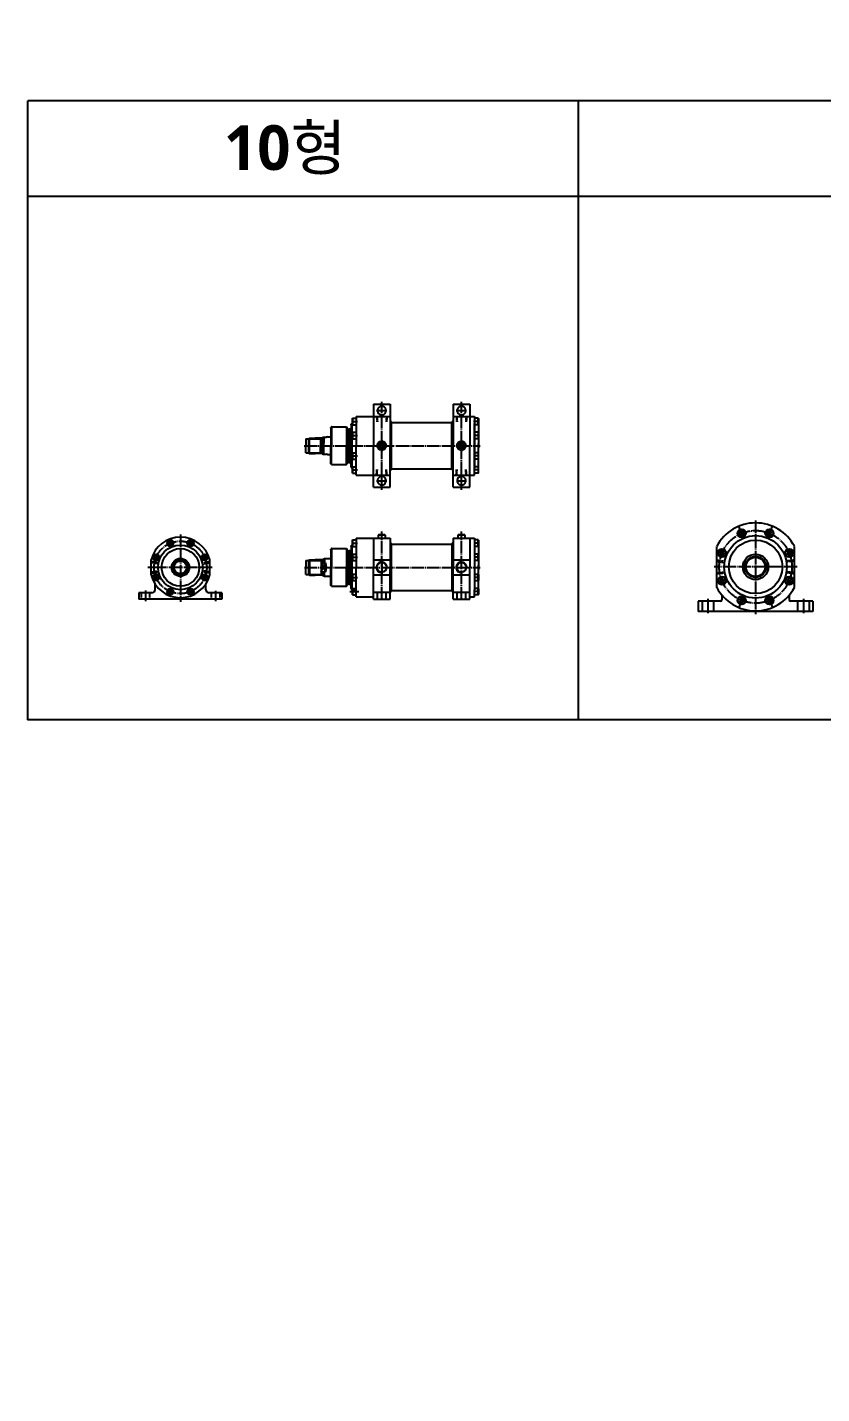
# Model space of a CAD drawing. Extents: x 0 to 5058, y -1057 to 1388.
# Drawn here: x 0 to 1246, y -1057 to 1086 of the extents above; entities that cross this region are included whole.
import ezdxf

# ---------------------------------------------------------------- set-up
doc = ezdxf.new("R2010")
doc.units = 0
doc.header["$PDMODE"] = 1
for name, pattern in [('CENTER', [24, 20, -1.5, 1, -1.5]), ('HIDDEN', [5, 3.5, -1.5]), ('HIDDENX2', [0.75, 0.5, -0.25])]:
    doc.linetypes.add(name, pattern=pattern)
doc.layers.get('0').update_dxf_attribs({"linetype": 'CONTINUOUS'})
doc.layers.get('DEFPOINTS').update_dxf_attribs({"linetype": 'CONTINUOUS'})
for name, color, linetype in [('1', 3, 'CONTINUOUS'), ('5', 7, 'CONTINUOUS'), ('HIDDEN', 2, 'HIDDEN'), ('ML', 3, 'CONTINUOUS')]:
    doc.layers.add(name, color=color, linetype=linetype)
doc.styles.add('문자', font='romans.shx')

msp = doc.modelspace()

# ---------------------------------------------------------------- linework, layer by layer
for p, q in [((5058.1, 971), (0.8, 971)), ((0.8, 0), (0.8, 971)), ((864.6, 0), (864.6, 971)), ((2782.6, 821), (0.8, 821)), ((5058.1, 0), (0, 0))]:
    msp.add_line(p, q)
at = {"layer": '1'}
for p, q in [((1123.1, 293.4), (1122.4, 295)), ((1166.6, 291.1), (1167.3, 292.7))]:
    msp.add_line(p, q, dxfattribs=at)
for points in [[(1122.4, 295), (1119, 295.6), (1116.8, 292.9), (1118.1, 289.6), (1121.5, 289.1), (1123.7, 291.8)], [(1167.3, 292.7), (1165.3, 295.5), (1161.8, 295.1), (1160.4, 292), (1162.5, 289.2), (1165.9, 289.5)], [(1089, 264.9), (1086.2, 262.9), (1086.6, 259.4), (1089.8, 258), (1092.6, 260.1), (1092.2, 263.5)], [(1197.4, 259.3), (1198, 262.7), (1195.3, 264.9), (1192, 263.7), (1191.5, 260.2), (1194.2, 258.1)], [(1086.7, 220), (1086.2, 216.6), (1088.9, 214.4), (1092.1, 215.7), (1092.6, 219.1), (1089.9, 221.3)], [(1195.1, 214.4), (1197.9, 216.4), (1197.5, 219.9), (1194.4, 221.3), (1191.6, 219.3), (1191.9, 215.8)], [(1116.8, 186.6), (1118.8, 183.8), (1122.3, 184.2), (1123.7, 187.4), (1121.7, 190.2), (1118.2, 189.8)], [(1161.7, 184.3), (1165.1, 183.8), (1167.3, 186.5), (1166.1, 189.7), (1162.6, 190.2), (1160.5, 187.5)]]:
    msp.add_lwpolyline(points, close=True, dxfattribs=at)
for centre, radius in [((1120.3, 292.3), 6.5), ((1120.3, 292.3), 6), ((1163.9, 292.3), 6.5), ((1163.9, 292.3), 6), ((1089.4, 261.5), 6.5), ((1089.4, 261.5), 6), ((1194.7, 261.5), 6.5), ((1194.7, 261.5), 6), ((1089.4, 217.9), 6.5), ((1089.4, 217.9), 6), ((1194.7, 217.9), 6.5), ((1194.7, 217.9), 6), ((1120.3, 187), 6.5), ((1120.3, 187), 6), ((1163.9, 187), 6.5), ((1163.9, 187), 6)]:
    msp.add_circle(centre, radius, dxfattribs=at)
at = {"layer": '5'}
msp.add_point((641.6, -1057.4), dxfattribs=at)
at = {"layer": 'DEFPOINTS', "color": 0, "linetype": 'ByBlock'}
for p in [(568.8, 477.3), (568.8, 475.8), (515.8, 284.9), (1197.4, 280.8), (570.8, 275.4), (1091, 239.7), (462.8, 227.9), (476.4, 209.4), (665.8, 202.4), (1086.7, 198.5), (175.1, 188.9), (555.8, 188.9), (568.8, 189.9), (568.8, 188.9), (667.8, 189.9), (680.8, 188.9), (693.8, 189.9), (1052.1, 169.7)]:
    msp.add_point(p, dxfattribs=at)
at = {"layer": 'HIDDEN', "color": 2, "linetype": 'HIDDENX2'}
for p, q in [((547.6, 475.8), (548.3, 467.3)), ((548.4, 475.8), (549, 467.3)), ((563.2, 475.8), (562.5, 467.3)), ((563.9, 475.8), (563.3, 467.3)), ((672.6, 475.8), (673.3, 467.3)), ((673.4, 475.8), (674, 467.3)), ((688.2, 475.8), (687.5, 467.3)), ((688.9, 475.8), (688.3, 467.3)), ((547.6, 383.8), (548.3, 392.3)), ((548.4, 383.8), (549, 392.3)), ((563.2, 383.8), (562.5, 392.3)), ((563.9, 383.8), (563.3, 392.3)), ((672.6, 383.8), (673.3, 392.3)), ((673.4, 383.8), (674, 392.3)), ((688.2, 383.8), (687.5, 392.3)), ((688.9, 383.8), (688.3, 392.3)), ((203.5, 246.4), (194.1, 248.3)), ((203.5, 244.6), (194.1, 246.4)), ((276.9, 246.4), (286.1, 248.3)), ((276.9, 244.6), (286.1, 246.4)), ((1081.1, 250.3), (1093.9, 248.9)), ((1081.1, 248.1), (1093.1, 246.8)), ((1203.1, 250.2), (1191.1, 248.9)), ((1203.2, 248.9), (1191.3, 247.7)), ((194.1, 231.4), (203.5, 233.3)), ((194.1, 229.6), (203.5, 231.4)), ((286.1, 231.5), (276.9, 233.3)), ((286.1, 229.6), (276.9, 231.4)), ((1081.1, 230.3), (1094, 231.7)), ((1081.1, 229.1), (1093.9, 230.4)), ((1203.1, 229.2), (1190.8, 230.4)), ((1203.2, 230.4), (1191, 231.7)), ((178.3, 198.9), (178.3, 188.9)), ((191.8, 198.9), (191.8, 188.9)), ((288.3, 198.9), (288.3, 188.9)), ((301.8, 198.9), (301.8, 188.9)), ((549, 188.9), (549, 199.9)), ((562.5, 188.9), (562.5, 199.9)), ((674, 188.9), (674, 199.9)), ((687.5, 188.9), (687.5, 199.9)), ((1058.1, 185.7), (1058.1, 169.7)), ((1076.1, 185.7), (1076.1, 169.7)), ((1208.1, 185.7), (1208.1, 169.7)), ((1226.1, 185.7), (1226.1, 169.7))]:
    msp.add_line(p, q, dxfattribs=at)
at = {"layer": 'ML'}
for p, q in [((542.8, 494.8), (542.8, 429.8)), ((542.8, 494.8), (568.8, 494.8)), ((568.8, 494.8), (568.8, 429.8)), ((667.8, 494.8), (667.8, 429.8)), ((667.8, 494.8), (693.8, 494.8)), ((693.8, 494.8), (693.8, 429.8)), ((510.2, 472.8), (509.8, 472.4)), ((509.8, 472.4), (509.8, 463.2)), ((510.2, 462.8), (510.2, 472.8)), ((510.2, 472.8), (515.8, 472.8)), ((515.8, 475.8), (515.8, 429.8)), ((515.8, 475.8), (568.8, 475.8)), ((542.8, 478.8), (542.8, 429.8)), ((667.8, 475.8), (701.3, 475.8)), ((701.3, 475.8), (701.3, 465.8)), ((706.9, 472.8), (701.3, 472.8)), ((706.9, 472.8), (701.8, 472.8)), ((706.9, 462.8), (706.9, 472.8)), ((706.9, 472.8), (707.3, 472.4)), ((707.3, 472.4), (707.3, 463.2)), ((476.8, 459.3), (475.8, 458.3)), ((475.8, 458.3), (475.8, 429.8)), ((475.8, 457.3), (475.8, 458.3)), ((476.8, 459.3), (476.8, 429.8)), ((476.8, 459.3), (499.8, 459.3)), ((477.8, 459.3), (476.8, 459.3)), ((499.8, 459.3), (500.8, 459.3)), ((500.8, 459.3), (500.8, 429.8)), ((500.8, 459.3), (501.8, 458.3)), ((501.8, 457.3), (501.8, 458.3)), ((501.8, 457.3), (501.8, 429.8)), ((501.8, 455.8), (504.8, 456.3)), ((504.8, 456.3), (504.8, 429.8)), ((504.8, 456.3), (507.8, 456.3)), ((504.8, 456.3), (507.8, 456.3)), ((507.8, 463.8), (508.8, 464.8)), ((507.8, 462.8), (507.8, 463.8)), ((507.8, 462.8), (507.8, 429.8)), ((508.8, 464.8), (508.8, 394.8)), ((509.8, 464.8), (508.8, 464.8)), ((508.8, 394.8), (508.8, 464.8)), ((509.8, 463.2), (510.2, 462.8)), ((510.2, 450.8), (509.8, 450.4)), ((509.8, 450.4), (509.8, 441.2)), ((510.2, 462.8), (515.8, 462.8)), ((510.2, 440.8), (510.2, 450.8)), ((510.2, 450.8), (515.8, 450.8)), ((568.8, 468.8), (570.8, 466.3)), ((570.8, 466.3), (665.8, 466.3)), ((570.8, 466.3), (570.8, 393.3)), ((570.8, 393.3), (570.8, 466.3)), ((667.8, 468.8), (665.8, 466.3)), ((665.8, 466.3), (665.8, 393.3)), ((665.8, 393.3), (665.8, 466.3)), ((701.3, 465.8), (701.3, 464.8)), ((701.3, 464.8), (701.3, 394.8)), ((701.3, 394.8), (701.3, 464.8)), ((706.9, 462.8), (701.3, 462.8)), ((706.9, 450.8), (701.3, 450.8)), ((706.9, 450.8), (701.3, 450.8)), ((706.9, 462.8), (701.8, 462.8)), ((706.9, 450.8), (701.8, 450.8)), ((706.9, 450.8), (701.8, 450.8)), ((706.9, 462.8), (707.3, 463.2)), ((706.9, 450.8), (706.9, 440.8)), ((706.9, 450.8), (706.9, 440.8)), ((706.9, 450.8), (707.3, 450.4)), ((706.9, 450.8), (707.3, 450.4)), ((707.8, 464.8), (707.3, 464.8)), ((707.3, 441.2), (707.3, 450.4)), ((707.3, 441.2), (707.3, 450.4)), ((707.8, 464.8), (707.8, 426.4)), ((707.8, 464.8), (707.8, 426.4)), ((436.8, 440.8), (440.8, 440.8)), ((436.8, 440.8), (436.8, 429.8)), ((436.8, 418.8), (436.8, 429.8)), ((440.8, 440.8), (441.8, 441.8)), ((440.8, 440.8), (440.8, 418.8)), ((441.8, 441.8), (451.3, 441.8)), ((441.8, 441.8), (441.8, 417.8)), ((462.8, 441.8), (451.3, 441.8)), ((462.8, 441.8), (451.3, 441.8)), ((459.8, 441.8), (459.8, 429.8)), ((459.8, 417.8), (459.8, 429.8)), ((462.8, 442.6), (463.7, 443.2)), ((462.8, 442.6), (462.8, 429.8)), ((462.8, 417.8), (462.8, 429.8)), ((462.8, 416.9), (462.8, 429.8)), ((463.7, 443.2), (469.3, 443.2)), ((464.8, 443.2), (464.8, 433.9)), ((464.8, 425.7), (464.8, 433.9)), ((470.9, 443.8), (469.3, 443.2)), ((470.9, 443.8), (475.8, 443.8)), ((475.8, 443.8), (475.8, 415.8)), ((475.8, 401.3), (475.8, 429.8)), ((475.8, 401.3), (475.8, 429.8)), ((476.8, 400.3), (476.8, 429.8)), ((476.8, 400.3), (476.8, 429.8)), ((500.8, 400.3), (500.8, 429.8)), ((500.8, 400.3), (500.8, 429.8)), ((501.8, 402.3), (501.8, 429.8)), ((501.8, 402.3), (501.8, 429.8)), ((504.8, 403.3), (504.8, 429.8)), ((504.8, 403.3), (504.8, 429.8)), ((507.8, 396.8), (507.8, 429.8)), ((507.8, 396.8), (507.8, 429.8)), ((509.8, 441.2), (510.2, 440.8)), ((510.2, 440.8), (515.8, 440.8)), ((515.8, 383.8), (515.8, 429.8)), ((515.8, 383.8), (515.8, 429.8)), ((542.8, 380.8), (542.8, 429.8)), ((542.8, 380.8), (542.8, 429.8)), ((542.8, 364.8), (542.8, 429.8)), ((558.3, 431.2), (558.3, 428.3)), ((568.8, 380.8), (568.8, 429.8)), ((568.8, 364.8), (568.8, 429.8)), ((667.8, 380.8), (667.8, 429.8)), ((667.8, 364.8), (667.8, 429.8)), ((683.3, 431.2), (683.3, 428.3)), ((693.8, 380.8), (693.8, 429.8)), ((693.8, 364.8), (693.8, 429.8)), ((706.9, 440.8), (701.3, 440.8)), ((706.9, 440.8), (701.3, 440.8)), ((706.9, 440.8), (701.8, 440.8)), ((706.9, 440.8), (701.8, 440.8)), ((706.9, 440.8), (707.3, 441.2)), ((706.9, 440.8), (707.3, 441.2)), ((707.8, 394.8), (707.8, 433.1)), ((707.8, 394.8), (707.8, 433.1)), ((436.8, 418.8), (440.8, 418.8)), ((440.8, 418.8), (441.8, 417.8)), ((441.8, 417.8), (451.3, 417.8)), ((462.8, 417.8), (451.3, 417.8)), ((462.8, 417.8), (451.3, 417.8)), ((462.8, 416.9), (463.7, 416.4)), ((463.7, 416.4), (469.3, 416.4)), ((464.8, 416.4), (464.8, 425.7)), ((470.9, 415.8), (469.3, 416.4)), ((470.9, 415.8), (475.8, 415.8)), ((510.2, 418.8), (509.8, 418.4)), ((509.8, 418.4), (509.8, 409.2)), ((509.8, 409.2), (510.2, 408.8)), ((510.2, 408.8), (510.2, 418.8)), ((510.2, 418.8), (515.8, 418.8)), ((510.2, 408.8), (515.8, 408.8)), ((706.9, 418.8), (701.3, 418.8)), ((706.9, 418.8), (701.3, 418.8)), ((706.9, 408.8), (701.3, 408.8)), ((706.9, 408.8), (701.3, 408.8)), ((706.9, 418.8), (701.8, 418.8)), ((706.9, 418.8), (701.8, 418.8)), ((706.9, 408.8), (701.8, 408.8)), ((706.9, 408.8), (701.8, 408.8)), ((706.9, 418.8), (706.9, 408.8)), ((706.9, 418.8), (706.9, 408.8)), ((706.9, 418.8), (707.3, 418.4)), ((706.9, 418.8), (707.3, 418.4)), ((706.9, 408.8), (707.3, 409.2)), ((706.9, 408.8), (707.3, 409.2)), ((707.3, 409.2), (707.3, 418.4)), ((707.3, 409.2), (707.3, 418.4)), ((475.8, 402.3), (475.8, 401.3)), ((475.8, 402.3), (475.8, 401.3)), ((476.8, 400.3), (475.8, 401.3)), ((476.8, 400.3), (475.8, 401.3)), ((476.8, 400.3), (499.8, 400.3)), ((477.8, 400.3), (476.8, 400.3)), ((476.8, 400.3), (499.8, 400.3)), ((477.8, 400.3), (476.8, 400.3)), ((499.8, 400.3), (500.8, 400.3)), ((499.8, 400.3), (500.8, 400.3)), ((500.8, 400.3), (501.8, 401.3)), ((500.8, 400.3), (501.8, 401.3)), ((501.8, 403.8), (504.8, 403.3)), ((501.8, 403.8), (504.8, 403.3)), ((501.8, 402.3), (501.8, 401.3)), ((501.8, 402.3), (501.8, 401.3)), ((504.8, 403.3), (507.8, 403.3)), ((504.8, 403.3), (507.8, 403.3)), ((504.8, 403.3), (507.8, 403.3)), ((504.8, 403.3), (507.8, 403.3)), ((507.8, 396.8), (507.8, 395.8)), ((507.8, 396.8), (507.8, 395.8)), ((507.8, 395.8), (507.8, 395.8)), ((507.8, 395.8), (508.8, 394.8)), ((507.8, 395.8), (508.8, 394.8)), ((509.8, 394.8), (508.8, 394.8)), ((508.8, 394.8), (508.8, 394.8)), ((509.8, 394.8), (508.8, 394.8)), ((510.2, 396.8), (509.8, 396.4)), ((509.8, 396.4), (510.2, 396.8)), ((509.8, 387.2), (509.8, 396.4)), ((509.8, 387.2), (509.8, 396.4)), ((510.2, 386.8), (509.8, 387.2)), ((510.2, 386.8), (509.8, 387.2)), ((510.2, 396.8), (510.2, 386.8)), ((510.2, 396.8), (515.8, 396.8)), ((510.2, 396.8), (510.2, 386.8)), ((510.2, 396.8), (515.8, 396.8)), ((510.2, 386.8), (515.8, 386.8)), ((510.2, 386.8), (515.8, 386.8)), ((570.8, 393.3), (568.8, 390.8)), ((568.8, 390.8), (570.8, 393.3)), ((570.8, 393.3), (665.8, 393.3)), ((570.8, 393.3), (665.8, 393.3)), ((665.8, 393.3), (667.8, 390.8)), ((667.8, 390.8), (665.8, 393.3)), ((706.9, 396.8), (701.3, 396.8)), ((706.9, 396.8), (701.3, 396.8)), ((701.3, 393.8), (701.3, 394.8)), ((701.3, 393.8), (701.3, 394.8)), ((701.3, 383.8), (701.3, 393.8)), ((706.9, 386.8), (701.3, 386.8)), ((706.9, 386.8), (701.3, 386.8)), ((706.9, 396.8), (701.8, 396.8)), ((706.9, 396.8), (701.8, 396.8)), ((706.9, 386.8), (701.8, 386.8)), ((706.9, 386.8), (701.8, 386.8)), ((706.9, 396.8), (706.9, 386.8)), ((706.9, 396.8), (707.3, 396.4)), ((706.9, 396.8), (706.9, 386.8)), ((706.9, 396.8), (707.3, 396.4)), ((706.9, 386.8), (707.3, 387.2)), ((706.9, 386.8), (707.3, 387.2)), ((707.3, 387.2), (707.3, 396.4)), ((707.3, 387.2), (707.3, 396.4)), ((707.8, 394.8), (707.3, 394.8)), ((707.8, 394.8), (707.3, 394.8)), ((515.8, 383.8), (568.8, 383.8)), ((542.8, 364.8), (568.8, 364.8)), ((667.8, 383.8), (701.3, 383.8)), ((667.8, 364.8), (693.8, 364.8)), ((510.2, 281.9), (509.8, 281.5)), ((509.8, 281.5), (509.8, 272.3)), ((510.2, 281.9), (515.8, 281.9)), ((510.2, 271.9), (510.2, 281.9)), ((515.8, 284.9), (515.8, 238.9)), ((515.8, 284.9), (568.8, 284.9)), ((542.8, 284.9), (542.8, 238.9)), ((542.8, 284.9), (542.8, 238.9)), ((550.7, 289.9), (550.3, 289.5)), ((561.3, 289.5), (550.3, 289.5)), ((550.3, 289.5), (550.3, 284.9)), ((560.9, 289.9), (550.7, 289.9)), ((560.9, 289.9), (561.3, 289.5)), ((561.3, 289.5), (561.3, 284.9)), ((568.8, 284.9), (568.8, 238.9)), ((667.8, 284.9), (667.8, 238.9)), ((667.8, 284.9), (701.3, 284.9)), ((675.7, 289.9), (675.3, 289.5)), ((686.3, 289.5), (675.3, 289.5)), ((675.3, 289.5), (675.3, 284.9)), ((685.9, 289.9), (675.7, 289.9)), ((685.9, 289.9), (686.3, 289.5)), ((686.3, 289.5), (686.3, 284.9)), ((693.8, 284.9), (693.8, 238.9)), ((701.3, 284.9), (701.3, 274.9)), ((706.9, 281.9), (701.3, 281.9)), ((706.9, 281.9), (707.3, 281.5)), ((706.9, 271.9), (706.9, 281.9)), ((707.3, 281.5), (707.3, 272.3)), ((476.8, 268.4), (475.8, 267.4)), ((475.8, 267.4), (475.8, 238.9)), ((475.8, 266.4), (475.8, 267.4)), ((476.8, 268.4), (499.8, 268.4)), ((477.8, 268.4), (476.8, 268.4)), ((476.8, 268.4), (476.8, 238.9)), ((499.8, 268.4), (500.8, 268.4)), ((500.8, 268.4), (501.8, 267.4)), ((500.8, 268.4), (500.8, 238.9)), ((501.8, 266.4), (501.8, 267.4)), ((501.8, 266.4), (501.8, 238.9)), ((501.8, 264.9), (504.8, 265.4)), ((504.8, 265.4), (507.8, 265.4)), ((504.8, 265.4), (507.8, 265.4)), ((504.8, 265.4), (504.8, 238.9)), ((507.8, 272.9), (508.8, 273.9)), ((507.8, 271.9), (507.8, 272.9)), ((507.8, 271.9), (507.8, 238.9)), ((509.8, 273.9), (508.8, 273.9)), ((508.8, 273.9), (508.8, 203.9)), ((509.8, 272.3), (510.2, 271.9)), ((510.2, 259.7), (509.8, 259.3)), ((509.8, 259.3), (509.8, 250.1)), ((510.2, 271.9), (515.8, 271.9)), ((510.2, 249.7), (510.2, 259.7)), ((510.2, 259.7), (515.8, 259.7)), ((568.8, 277.9), (570.8, 275.4)), ((570.8, 275.4), (570.8, 202.4)), ((570.8, 275.4), (665.8, 275.4)), ((667.8, 277.9), (665.8, 275.4)), ((665.8, 275.4), (665.8, 202.4)), ((701.3, 274.9), (701.3, 273.9)), ((701.3, 273.9), (701.3, 203.9)), ((706.9, 271.9), (701.3, 271.9)), ((706.9, 259.9), (701.3, 259.9)), ((706.9, 271.9), (701.8, 271.9)), ((706.9, 259.9), (701.8, 259.9)), ((706.9, 271.9), (707.3, 272.3)), ((706.9, 249.9), (706.9, 259.9)), ((706.9, 259.9), (707.3, 259.5)), ((707.8, 273.9), (707.3, 273.9)), ((707.3, 259.5), (707.3, 250.3)), ((707.8, 273.9), (707.8, 235.6)), ((1081.1, 207.4), (1081.1, 271.9)), ((1203.1, 207.4), (1203.1, 271.9)), ((194.1, 227.1), (194.1, 250.8)), ((227.6, 245.2), (227.6, 232.6)), ((252.6, 245.2), (252.6, 232.6)), ((286.1, 227.1), (286.1, 250.8)), ((436.8, 249.9), (440.8, 249.9)), ((436.8, 249.9), (436.8, 238.9)), ((436.8, 227.9), (436.8, 238.9)), ((440.8, 249.9), (442.5, 250.9)), ((440.8, 249.9), (440.8, 227.9)), ((442.5, 250.9), (451.3, 250.9)), ((442.5, 250.9), (442.5, 226.9)), ((462.8, 250.9), (451.3, 250.9)), ((462.8, 250.9), (451.3, 250.9)), ((460.6, 250.9), (460.6, 227.9)), ((460.6, 246.1), (467.5, 246.1)), ((462.8, 251.2), (465.8, 252.9)), ((462.8, 250.9), (462.8, 251.2)), ((462.8, 250.9), (462.8, 246.1)), ((465.8, 252.9), (465.8, 246.1)), ((465.8, 252.9), (475.8, 252.9)), ((467.5, 246.1), (467.5, 231.8)), ((475.8, 210.4), (475.8, 238.9)), ((476.8, 209.4), (476.8, 238.9)), ((500.8, 209.4), (500.8, 238.9)), ((501.8, 211.4), (501.8, 238.9)), ((504.8, 212.4), (504.8, 238.9)), ((507.8, 205.9), (507.8, 238.9)), ((509.8, 250.1), (510.2, 249.7)), ((510.2, 249.7), (515.8, 249.7)), ((515.8, 192.9), (515.8, 238.9)), ((542.8, 250.8), (568.8, 250.8)), ((542.8, 188.9), (542.8, 238.9)), ((568.8, 188.9), (568.8, 238.9)), ((667.8, 250.8), (693.8, 250.8)), ((667.8, 188.9), (667.8, 238.9)), ((693.8, 188.9), (693.8, 238.9)), ((706.9, 249.9), (701.3, 249.9)), ((706.9, 249.9), (701.8, 249.9)), ((706.9, 249.9), (707.3, 250.3)), ((707.8, 203.9), (707.8, 242.3)), ((1123.6, 247.3), (1123.6, 232.1)), ((1160.6, 247.3), (1160.6, 232.1)), ((436.8, 227.9), (440.8, 227.9)), ((440.8, 227.9), (442.5, 226.9)), ((442.5, 226.9), (451.3, 226.9)), ((462.8, 226.9), (451.3, 226.9)), ((462.8, 226.9), (451.3, 226.9)), ((460.6, 231.8), (467.5, 231.8)), ((460.6, 227.9), (460.6, 226.9)), ((462.8, 226.9), (462.8, 231.8)), ((462.8, 226.9), (462.8, 226.7)), ((462.8, 226.7), (465.8, 224.9)), ((465.8, 229.8), (465.8, 231.8)), ((465.8, 224.9), (465.8, 229.8)), ((465.8, 224.9), (465.8, 229.8)), ((465.8, 224.9), (475.8, 224.9)), ((465.8, 224.9), (475.8, 224.9)), ((510.2, 228.2), (509.8, 227.8)), ((509.8, 227.8), (509.8, 218.6)), ((509.8, 218.6), (510.2, 218.2)), ((510.2, 218.2), (510.2, 228.2)), ((510.2, 228.2), (515.8, 228.2)), ((510.2, 218.2), (515.8, 218.2)), ((542.8, 227.1), (568.8, 227.1)), ((667.8, 227.1), (693.8, 227.1)), ((706.9, 227.9), (701.3, 227.9)), ((706.9, 217.9), (701.3, 217.9)), ((706.9, 227.9), (701.8, 227.9)), ((706.9, 217.9), (701.8, 217.9)), ((706.9, 217.9), (706.9, 227.9)), ((706.9, 227.9), (707.3, 227.5)), ((706.9, 217.9), (707.3, 218.3)), ((707.3, 227.5), (707.3, 218.3)), ((175.1, 198.9), (175.1, 188.9)), ((195.3, 198.9), (175.1, 198.9)), ((200.3, 203.9), (200.3, 213.1)), ((279.9, 203.9), (279.9, 213.1)), ((305.1, 198.9), (284.9, 198.9)), ((305.1, 198.9), (305.1, 188.9)), ((475.8, 211.4), (475.8, 210.4)), ((476.8, 209.4), (475.8, 210.4)), ((476.8, 209.4), (499.8, 209.4)), ((477.8, 209.4), (476.8, 209.4)), ((499.8, 209.4), (500.8, 209.4)), ((500.8, 209.4), (501.8, 210.4)), ((501.8, 212.9), (504.8, 212.4)), ((501.8, 211.4), (501.8, 210.4)), ((504.8, 212.4), (507.8, 212.4)), ((504.8, 212.4), (507.8, 212.4)), ((507.8, 205.9), (507.8, 204.9)), ((507.8, 204.9), (507.8, 204.9)), ((507.8, 204.9), (508.8, 203.9)), ((509.8, 203.9), (508.8, 203.9)), ((508.8, 203.9), (508.8, 203.9)), ((510.2, 205.9), (509.8, 205.5)), ((509.8, 196.3), (509.8, 205.5)), ((509.8, 203.9), (515.8, 203.9)), ((510.2, 195.9), (509.8, 196.3)), ((510.2, 205.9), (515.8, 205.9)), ((510.2, 205.9), (510.2, 195.9)), ((510.2, 195.9), (515.8, 195.9)), ((515.8, 192.9), (542.8, 192.9)), ((542.8, 199.9), (568.8, 199.9)), ((570.8, 202.4), (568.8, 199.9)), ((570.8, 202.4), (665.8, 202.4)), ((665.8, 202.4), (667.8, 199.9)), ((667.8, 199.9), (693.8, 199.9)), ((693.8, 192.9), (701.3, 192.9)), ((706.9, 205.9), (701.3, 205.9)), ((701.3, 202.9), (701.3, 203.9)), ((701.3, 192.9), (701.3, 202.9)), ((706.9, 195.9), (701.3, 195.9)), ((706.9, 205.9), (701.8, 205.9)), ((706.9, 195.9), (701.8, 195.9)), ((706.9, 195.9), (706.9, 205.9)), ((706.9, 205.9), (707.3, 205.5)), ((706.9, 195.9), (707.3, 196.3)), ((707.3, 205.5), (707.3, 196.3)), ((707.8, 203.9), (707.3, 203.9)), ((1089.4, 195.1), (1089.4, 188.2)), ((1194.7, 195.1), (1194.7, 188.2)), ((305.1, 188.9), (175.1, 188.9)), ((542.8, 188.9), (568.8, 188.9)), ((667.8, 188.9), (693.8, 188.9)), ((1052.1, 185.7), (1052.1, 169.7)), ((1086.9, 185.7), (1052.1, 185.7)), ((1232.1, 185.7), (1197.2, 185.7)), ((1232.1, 185.7), (1232.1, 169.7)), ((1232.1, 169.7), (1052.1, 169.7))]:
    msp.add_line(p, q, dxfattribs=at)
at = {"layer": 'ML', "color": 1, "linetype": 'CENTER'}
for p, q in [((555.8, 360.8), (555.8, 498.8)), ((680.8, 360.8), (680.8, 498.8)), ((547.5, 484.8), (563.9, 484.8)), ((672.7, 484.8), (688.9, 484.8)), ((508.7, 467.8), (517.9, 467.8)), ((708.9, 467.8), (699.9, 467.8)), ((434.2, 429.8), (481.7, 429.8)), ((434.6, 429.8), (710.2, 429.8)), ((508.7, 445.8), (517.9, 445.8)), ((555.8, 438.3), (555.8, 421.3)), ((555.8, 421.3), (555.8, 438.3)), ((680.8, 438.3), (680.8, 421.3)), ((680.8, 421.3), (680.8, 438.3)), ((680.8, 422.8), (680.8, 436.8)), ((708.2, 445.8), (700.2, 445.8)), ((508.7, 413.8), (517.9, 413.8)), ((708.2, 413.8), (700.2, 413.8)), ((508.7, 391.8), (517.9, 391.8)), ((508.7, 391.8), (517.9, 391.8)), ((708.2, 391.8), (700.2, 391.8)), ((547.8, 374.8), (563.8, 374.8)), ((673, 374.8), (688.7, 374.8)), ((1123.3, 284.9), (1115.7, 303.4)), ((1142.1, 312.7), (1142.1, 165.7)), ((1160.8, 284.9), (1168.5, 303.4)), ((226.7, 271.3), (221.9, 282.8)), ((240.1, 290.4), (240.1, 184.9)), ((253.5, 271.3), (258.3, 282.8)), ((555.8, 188.5), (555.8, 295.4)), ((680.8, 188.6), (680.8, 295.4)), ((508.7, 276.9), (517.9, 276.9)), ((708.4, 276.9), (700.2, 276.9)), ((1096.8, 258.4), (1081.6, 264.7)), ((1187.3, 258.4), (1203.1, 264.9)), ((290.1, 238.9), (189, 238.9)), ((207.8, 252.3), (196.2, 257.1)), ((272.4, 252.3), (284, 257.1)), ((434.5, 238.9), (710.2, 238.9)), ((508.7, 254.7), (517.9, 254.7)), ((555.8, 250.1), (555.8, 226.9)), ((708.4, 254.9), (700.2, 254.9)), ((1207.1, 239.7), (1077.1, 239.7)), ((207.8, 225.5), (196.2, 220.8)), ((272.4, 225.5), (284, 220.8)), ((508.7, 223.2), (517.9, 223.2)), ((708.4, 222.9), (700.2, 222.9)), ((1096.8, 220.9), (1081.6, 214.6)), ((1187.3, 220.9), (1203.1, 214.4)), ((185.1, 202.5), (185.1, 185.7)), ((226.7, 206.6), (221.9, 195.1)), ((253.5, 206.6), (258.3, 195.1)), ((295.1, 202), (295.1, 185.9)), ((505.8, 200.9), (519.8, 200.9)), ((555.8, 188.5), (555.8, 201.3)), ((708.4, 200.9), (700.2, 200.9)), ((1123.3, 194.4), (1115.7, 175.9)), ((1160.8, 194.4), (1168.5, 175.9)), ((1067.1, 189.7), (1067.1, 165.7)), ((1217.1, 189.7), (1217.1, 165.7))]:
    msp.add_line(p, q, dxfattribs=at)
at = {"layer": 'ML', "color": 7}
for p, q in [((440.8, 440.8), (459.8, 440.8)), ((459.8, 440.8), (461.4, 441.8)), ((440.8, 418.8), (459.8, 418.8)), ((459.8, 418.8), (461.4, 417.8)), ((459.8, 418.8), (461.4, 417.8)), ((440.8, 249.9), (460.6, 249.9)), ((460.6, 249.9), (462.3, 250.9)), ((460.6, 231.8), (467.5, 246.1)), ((460.6, 246.1), (467.5, 231.8)), ((440.8, 227.9), (460.6, 227.9)), ((460.6, 227.9), (462.3, 226.9))]:
    msp.add_line(p, q, dxfattribs=at)
at = {"layer": 'ML', "color": 4}
for p, q in [((1090.6, 264.2), (1089, 264.9)), ((1195.8, 258.7), (1197.4, 259.3)), ((1088.3, 220.7), (1086.7, 220)), ((1193.5, 215.1), (1195.1, 214.4)), ((1117.5, 188.2), (1116.8, 186.6)), ((1161.1, 185.9), (1161.8, 184.3))]:
    msp.add_line(p, q, dxfattribs=at)
at = {"layer": 'ML'}
for points in [[(558.3, 431.2), (555.8, 432.7), (553.3, 431.2), (553.3, 428.3), (555.8, 426.9), (558.3, 428.3)], [(558.3, 428.3), (555.8, 426.9), (553.3, 428.3), (553.3, 431.2), (555.8, 432.7), (558.3, 431.2)], [(683.3, 431.2), (680.8, 432.7), (678.3, 431.2), (678.3, 428.3), (680.8, 426.9), (683.3, 428.3)], [(683.3, 428.3), (680.8, 426.9), (678.3, 428.3), (678.3, 431.2), (680.8, 432.7), (683.3, 431.2)], [(222.5, 274.8), (225.4, 274.4), (227.2, 276.7), (226.1, 279.3), (223.2, 279.7), (221.4, 277.4)], [(227.2, 276.7), (225.4, 274.4), (222.5, 274.8), (221.4, 277.4), (223.2, 279.7), (226.1, 279.3)], [(253, 276.7), (254.8, 274.4), (257.6, 274.8), (258.7, 277.4), (257, 279.7), (254.1, 279.3)], [(202.4, 251.9), (204.6, 253.6), (204.3, 256.5), (201.6, 257.6), (199.3, 255.8), (199.7, 253)], [(204.3, 256.5), (204.6, 253.6), (202.4, 251.9), (199.7, 253), (199.3, 255.8), (201.6, 257.6)], [(275.9, 256.5), (275.5, 253.6), (277.8, 251.9), (280.5, 253), (280.9, 255.8), (278.6, 257.6)], [(204.3, 221.4), (204.6, 224.3), (202.4, 226), (199.7, 224.9), (199.3, 222), (201.6, 220.3)], [(202.4, 226), (204.6, 224.3), (204.3, 221.4), (201.6, 220.3), (199.3, 222), (199.7, 224.9)], [(277.8, 226), (275.5, 224.3), (275.9, 221.4), (278.6, 220.3), (280.9, 222), (280.5, 224.9)], [(227.2, 201.2), (225.4, 203.5), (222.5, 203.1), (221.4, 200.5), (223.2, 198.2), (226.1, 198.5)], [(257.6, 203.1), (254.8, 203.5), (253, 201.2), (254.1, 198.5), (257, 198.2), (258.7, 200.5)]]:
    msp.add_lwpolyline(points, close=True, dxfattribs=at)
for centre, radius in [((555.8, 429.8), 7), ((555.8, 429.8), 7), ((555.8, 429.8), 5.5), ((555.8, 429.8), 5.5), ((555.8, 429.8), 5), ((555.8, 429.8), 5), ((680.8, 429.8), 7), ((680.8, 429.8), 7), ((680.8, 429.8), 5.5), ((680.8, 429.8), 5.5), ((680.8, 429.8), 5), ((680.8, 429.8), 5), ((224.3, 277), 5), ((224.3, 277), 4.5), ((255.9, 277), 5), ((255.9, 277), 4.5), ((1142.1, 239.7), 49), ((1142.1, 239.7), 42), ((202, 254.7), 5), ((202, 254.7), 4.5), ((240.1, 238.9), 35), ((240.1, 238.9), 29.5), ((278.2, 254.7), 5), ((278.2, 254.7), 4.5), ((1142.1, 239.7), 20), ((240.1, 238.9), 14), ((240.1, 238.9), 12), ((555.8, 238.9), 7.5), ((680.8, 238.9), 7.5), ((1142.1, 239.7), 16.5), ((202, 223.2), 5), ((202, 223.2), 4.5), ((278.2, 223.2), 5), ((278.2, 223.2), 4.5), ((224.3, 200.8), 5), ((224.3, 200.8), 4.5), ((255.9, 200.8), 5), ((255.9, 200.8), 4.5)]:
    msp.add_circle(centre, radius, dxfattribs=at)
at = {"layer": 'ML', "color": 1, "linetype": 'CENTER'}
for centre, radius in [((240.1, 238.9), 41.2), ((1142.1, 239.7), 57)]:
    msp.add_circle(centre, radius, dxfattribs=at)
at = {"layer": 'ML', "color": 7}
for centre, radius in [((240.1, 238.9), 10), ((1142.1, 239.7), 15)]:
    msp.add_circle(centre, radius, dxfattribs=at)
at = {"layer": 'ML'}
for centre, radius, start, end in [((555.8, 484.8), 6.75, 297.266, 242.734), ((555.8, 484.8), 6.75, 242.734, 297.266), ((680.8, 484.8), 6.75, 297.266, 242.734), ((680.8, 484.8), 6.75, 242.734, 297.266), ((555.8, 374.8), 6.75, 115.8714, 62.734), ((555.8, 374.8), 6.75, 62.734, 117.266), ((680.8, 374.8), 6.75, 117.266, 62.734), ((680.8, 374.8), 6.75, 62.734, 117.266), ((1142.1, 239.7), 69, 27.8642, 152.1358), ((240.1, 238.9), 47.5, 14.4373, 165.5627), ((453, 238.9), 16.1, 333.8107, 26.1893), ((240.1, 238.9), 47.5, 194.4373, 345.5627), ((195.3, 203.9), 5, 270, 0), ((284.9, 203.9), 5, 180, 270), ((1142.1, 239.7), 69, 207.8642, 332.1358), ((1086.9, 188.2), 2.5, 270, 0), ((1197.2, 188.2), 2.5, 180, 270)]:
    msp.add_arc(centre, radius, start, end, dxfattribs=at)
at = {"layer": 'ML', "color": 7}
for centre, radius, start, end in [((555.8, 429.8), 6.5, 360, 278.1082), ((680.7, 429.7), 6.47, 342.6956, 298.6691), ((555.8, 238.9), 8.25, 0, 281.6464), ((680.8, 238.9), 8.25, 0, 281.6464)]:
    msp.add_arc(centre, radius, start, end, dxfattribs=at)
at = {"layer": 'ML'}
msp.add_point((531.5, 1086.2), dxfattribs=at)

# ---------------------------------------------------------------- texts
at = {"insert": (308.4, 932.5), "char_height": 70, "attachment_point": 1, "style": '문자'}
msp.add_mtext_dynamic_manual_height_columns('{\\fMalgun Gothic|b1|i0|c129|p50;10형}', width=386.572, gutter_width=16, heights=[-92.9], dxfattribs=at)

doc.saveas('drawing.dxf')
